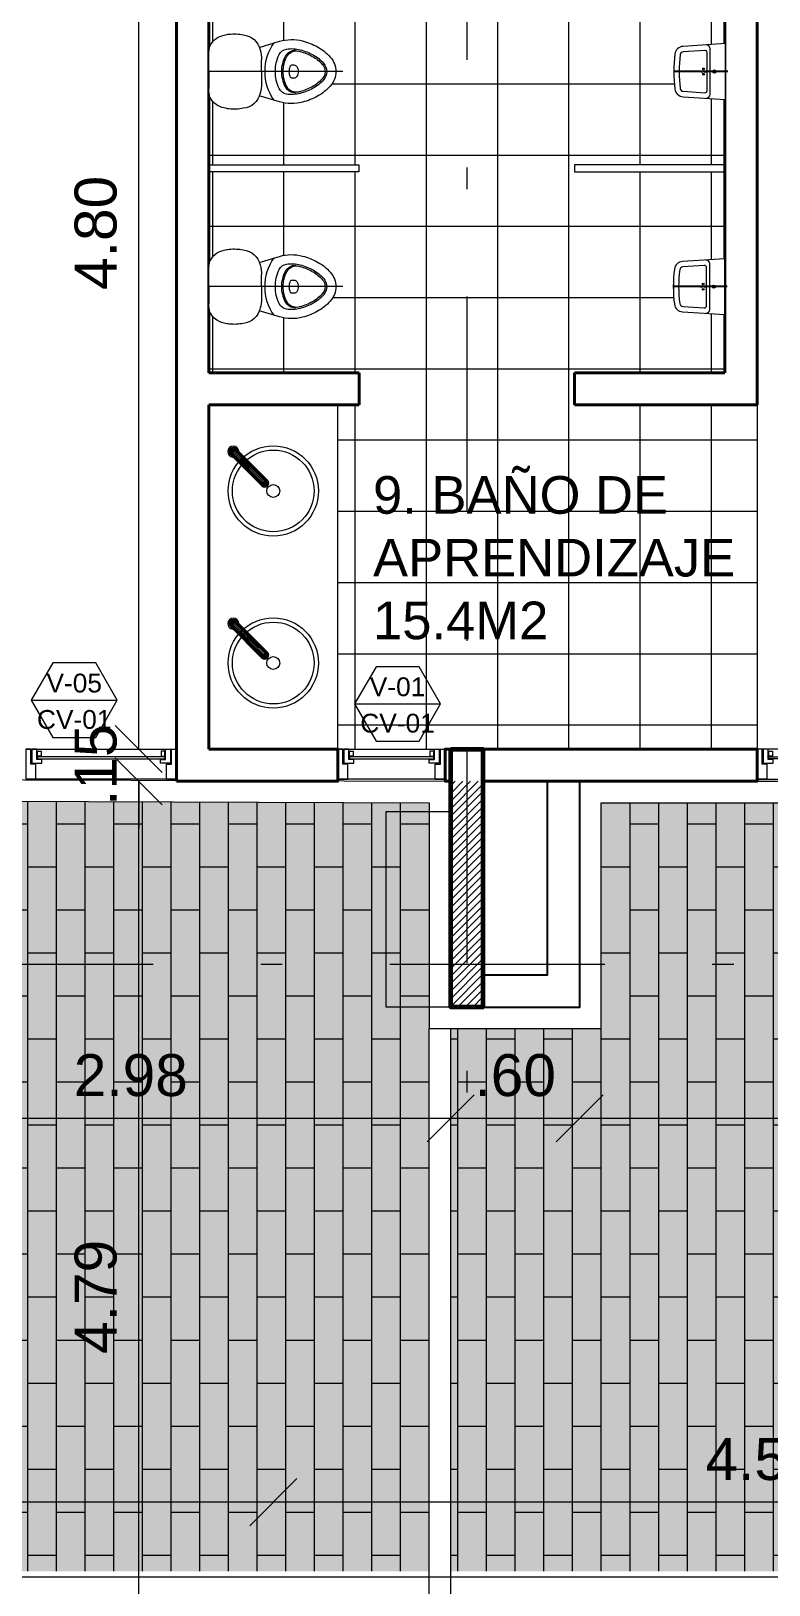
# Model space of a CAD drawing. Header units: inches. Extents: x 99003 to 99155, y 101852 to 101926.
# Drawn here: x 99029.59 to 99033.02, y 101896.06 to 101903.29 of the extents above; entities that cross this region are included whole.
import ezdxf
from ezdxf.enums import TextEntityAlignment as Align

# ---------------------------------------------------------------- set-up
doc = ezdxf.new("R2010")
doc.units = ezdxf.units.IN
doc.header["$MEASUREMENT"] = 0
doc.set_wipeout_variables(frame=1)
doc.linetypes.add('CENTRO', pattern=[2, 1.25, -0.25, 0.25, -0.25])
doc.linetypes.add('DASHDOTX2', pattern=[2, 1, -0.5, 0, -0.5])
for name, color, linetype, lineweight in [('A_CARP-MAD', 46, 'Continuous', 18), ('A_CARP-MET', 126, 'Continuous', 18), ('A_COLS', 1, 'Continuous', 60), ('A_EJES', 75, 'DASHDOTX2', 5), ('A_MUEB-ACHU', 8, 'Continuous', 9), ('A_MUEB-FIJO', 3, 'Continuous', 15), ('A_MUEB-SILL', 54, 'Continuous', 15), ('A_MURO', 7, 'Continuous', 40), ('A_PISO-ACHU', 251, 'Continuous', 0), ('A_PISO-GRAN', 250, 'Continuous', 0), ('A_TEXT', 154, 'Continuous', 0), ('A_TEXT-DIM', 54, 'Continuous', 13), ('A_TEXT-IDEN', 5, 'Continuous', 18), ('A_TEXT-NOTA', 53, 'Continuous', 20), ('A_VENT', 124, 'Continuous', 18), ('Arq_Muebles_Fijos', 252, 'Continuous', 15)]:
    doc.layers.add(name, color=color, linetype=linetype, lineweight=lineweight)
doc.layers.add('MANCESA_EJES_AXIS', color=252, linetype='CENTRO')
doc.styles.add('ARIAL', font='arial.ttf')
doc.styles.add('DIM', font='arial.ttf')
doc.dimstyles.new('BAN_REP_1-125', dxfattribs={"dimtxt": 0.195, "dimasz": 0.2188, "dimexe": 0.15, "dimexo": 0.03, "dimgap": 0.1, "dimtad": 1, "dimzin": 4, "dimdsep": 46, "dimtxsty": 'ARIAL', "dimblk": 'OBLIQUE', "dimcen": 0.1, "dimse1": 1, "dimse2": 1, "dimclrd": 256, "dimclre": 256, "dimclrt": 256, "dimadec": 0, "dimazin": 0, "dimtfac": 1, "dimtix": 1, "dimtofl": 0, "dimtmove": 1, "dimatfit": 3, "dimldrblk": 'OPEN90', "dimfxl": 1, "dimtolj": 1, "dimtzin": 0, "dimlwd": -1, "dimlwe": -1, "dimarcsym": 0})

# ---------------------------------------------------------------- blocks, each defined once
blk = doc.blocks.new('*U108')
at = {"layer": 'A_CARP-MAD'}
blk.add_lwpolyline([(0.1397, -0.0466), (0.0701, -0.0466), (0.0701, -0.0232), (0, -0.0232), (0, 0), (0.1397, 0)], dxfattribs=at)
for points in [[(0, -0.0279), (0.0652, -0.0279), (0.0652, -0.0744), (0.0479, -0.0744), (0.0479, -0.0511), (0, -0.0511)], [(0, -0.0279), (0.0652, -0.0279), (0.0652, -0.0744), (0.0479, -0.0744), (0.0479, -0.0511), (0, -0.0511)], [(0.0333, -0.0713), (0.0333, -0.0538), (0.0104, -0.0538), (0.0104, -0.0713)], [(0, -0.6721), (0.0652, -0.6721), (0.0652, -0.6256), (0.0479, -0.6256), (0.0479, -0.6489), (0, -0.6489)], [(0.0333, -0.6287), (0.0333, -0.6462), (0.0104, -0.6462), (0.0104, -0.6287)], [(0, -0.6768), (0, -0.7), (0.1397, -0.7), (0.1397, -0.6534), (0.0701, -0.6534), (0.0701, -0.6768)]]:
    blk.add_lwpolyline(points, close=True, dxfattribs=at)
at = {"layer": 'A_CARP-MET'}
blk.add_line((0.1397, -0.0466), (0.1397, 0), dxfattribs=at)
blk.add_lwpolyline([(0.0333, -0.0713), (0.0333, -0.0538), (0.0104, -0.0538), (0.0104, -0.0713)], close=True, dxfattribs=at)
at = {"layer": 'A_VENT'}
for p, q in [((0, -0.7), (0, 0)), ((0.1397, 0), (0.1397, -0.7))]:
    blk.add_line(p, q, dxfattribs=at)
blk.add_lwpolyline([(0.0361, -0.0538), (0.0361, -0.6462), (0.0454, -0.6462), (0.0454, -0.0538)], close=True, dxfattribs=at)
blk = doc.blocks.new('P-BAJA_APARTADO-v4$0$LAVAMANOS_NAL 2')
for radius in [0.21, 0.19, 0.03]:
    blk.add_circle((0, 0), radius)
blk = doc.blocks.new('orinal planta niños 25 JUNIO')
at = {"layer": 'A_MUEB-ACHU'}
for centre in [(-0.0125, -0.1011), (0, -0.0936), (0, -0.1086), (0.0125, -0.1011)]:
    blk.add_circle(centre, 0.004, dxfattribs=at)
at = {"layer": 'A_MUEB-FIJO'}
for p, q in [((0.13, 0), (-0.13, 0)), ((0.1062, -0.07), (-0.1062, -0.07)), ((-0.0985, -0.0957), (-0.0918, -0.1955)), ((0.0885, -0.085), (-0.0885, -0.085)), ((0.0918, -0.1955), (0.0985, -0.0957))]:
    blk.add_line(p, q, dxfattribs=at)
blk.add_lwpolyline([(-0.13, 0), (-0.1168, -0.1968, 0.367694), (-0.0816, -0.2348, 0.063622), (0.0816, -0.2348, 0.367694), (0.1168, -0.1968), (0.13, 0)], format="xyb", dxfattribs=at)
blk.add_circle((0, -0.051), 0.0075, dxfattribs=at)
for centre, radius, start, end in [((-0.1046, -0.0893), 0.0193, 94.70755, 184.37723), ((0.1046, -0.0893), 0.0193, 355.62277, 85.29245), ((-0.0885, -0.095), 0.01, 90, 183.83756), ((0.0885, -0.095), 0.01, 356.16244, 90), ((-0.0768, -0.1951), 0.015, 181.46697, 261.97583), ((0, 0.404), 0.619, 262.67417, 277.32583), ((0.0768, -0.1951), 0.015, 278.02417, 358.53303)]:
    blk.add_arc(centre, radius, start, end, dxfattribs=at)
at = {"layer": 'MANCESA_EJES_AXIS'}
blk.add_line((0, 0.0109), (0, -0.24), dxfattribs=at)
blk = doc.blocks.new('*U111')
blk.add_wipeout([(-0.1656, 0.24), (0.0944, 0.24), (0.0812, 0.0432), (0.0727, 0.0202), (0.0642, 0.0122), (0.0499, 0.0058), (0.0265, 0.003), (-0.0548, 0.0003), (-0.107, 0.004), (-0.1238, 0.0066), (-0.1475, 0.0256), (-0.1521, 0.0394), (-0.1556, 0.0905)]).dxf.layer = 'A_MUEB-FIJO'
blk.add_blockref('orinal planta niños 25 JUNIO', (-0.0356, 0.24))
blk = doc.blocks.new('sanit planta niños 25 JUNIO')
at = {"layer": 'A_EJES'}
blk.add_line((0, -0.6231), (0, 0), dxfattribs=at)
at = {"layer": 'A_MUEB-FIJO'}
for p, q in [((0, 0), (-0.0794, 0)), ((0, 0), (0.0794, 0)), ((-0.1121, -0.2346), (-0.1406, -0.3294)), ((0, -0.2452), (-0.0547, -0.2452)), ((0, -0.2452), (0.0547, -0.2452)), ((0.1407, -0.3293), (0.1122, -0.2346)), ((-0.0308, -0.3869), (-0.0308, -0.3962)), ((0.0309, -0.3962), (0.0309, -0.3869))]:
    blk.add_line(p, q, dxfattribs=at)
for centre, radius, start, end in [((-0.0794, -0.1422), 0.1422, 90.00182, 106.10126), ((0.0794, -0.1422), 0.1422, 73.89874, 89.99818), ((-0.0605, -0.1048), 0.1137, 163.12305, 175.19805), ((-0.0807, -0.0871), 0.09, 115.06996, 170.1707), ((0.0807, -0.0871), 0.09, 9.8293, 64.93004), ((0.0605, -0.1048), 0.1137, 4.80195, 16.87695), ((0.0251, -0.1189), 0.2003, 173.22012, 192.00698), ((-0.025, -0.1189), 0.2003, 347.99302, 6.77988), ((-0.0823, -0.1515), 0.0891, 185.84827, 257.92215), ((0.0823, -0.1515), 0.0891, 282.07785, 354.15173), ((0, -0.4948), 0.2331, 90.00415, 124.90857), ((-0.0547, -0.0803), 0.1649, 253.7382, 269.99817), ((0, -0.4948), 0.2331, 55.09962, 90.00404), ((0.0547, -0.0803), 0.1649, 270.00183, 286.2618), ((0.0495, -0.3858), 0.1983, 163.47367, 194.86383), ((-0.0595, -0.369), 0.0458, 115.31072, 171.24284), ((-0.0474, -0.403), 0.052, 117.32786, 181.00091), ((0, -0.4948), 0.185, 90.00392, 115.31106), ((0, -0.4948), 0.1553, 90.00409, 117.32783), ((0, -0.4948), 0.149, 90.00415, 117.83792), ((0, -0.4948), 0.185, 64.69713, 90.00427), ((0, -0.4948), 0.1553, 62.68036, 90.00409), ((0, -0.4948), 0.149, 62.17027, 90.00404), ((0.0475, -0.403), 0.052, 359.00728, 62.68032), ((0.0595, -0.369), 0.0458, 8.76535, 64.69747), ((-0.0494, -0.3858), 0.1983, 345.14436, 16.53451), ((0.0495, -0.3858), 0.1561, 171.24415, 194.86369), ((0.1531, -0.3583), 0.2632, 194.86295, 208.84824), ((-0.0461, -0.4074), 0.0502, 117.83819, 192.7538), ((0.0491, -0.3857), 0.1479, 192.81784, 194.9232), ((0.1531, -0.3583), 0.2554, 194.86588, 208.85022), ((-0.024, -0.3869), 0.00676, 116.97441, 180.00409), ((-0.0154, -0.3962), 0.0154, 180.18807, 237.92092), ((0, -0.4342), 0.0598, 90.00379, 116.97254), ((0, -0.3716), 0.0444, 237.92051, 270.00407), ((0, -0.4342), 0.0598, 63.03565, 90.0044), ((0, -0.3716), 0.0444, 270.00411, 302.08767), ((0.0154, -0.3962), 0.0154, 302.08727, 359.82011), ((0.0241, -0.3869), 0.00676, 0.00409, 63.03378), ((0.0462, -0.4074), 0.0502, 347.25439, 62.17), ((-0.153, -0.3583), 0.2554, 331.15796, 345.14231), ((-0.153, -0.3583), 0.2632, 331.15995, 345.14524), ((-0.0491, -0.3857), 0.1479, 345.08499, 347.19035), ((-0.0494, -0.3858), 0.1561, 345.14449, 8.76404), ((0.1531, -0.3583), 0.3055, 194.8653, 208.84963), ((0.0861, -0.3952), 0.229, 208.84819, 227.99853), ((0.0861, -0.3952), 0.1867, 208.84875, 227.99866), ((0.0861, -0.3952), 0.1789, 208.84941, 227.99922), ((-0.086, -0.3952), 0.1789, 312.00897, 331.15878), ((-0.086, -0.3952), 0.1867, 312.00953, 331.15944), ((-0.086, -0.3952), 0.229, 312.00966, 331.16), ((-0.153, -0.3583), 0.3055, 331.15856, 345.14289), ((0, -0.4908), 0.1004, 227.99889, 270.0041), ((0, -0.4908), 0.0581, 227.99884, 270.00408), ((0, -0.4908), 0.0503, 227.99883, 270.00407), ((0, -0.4908), 0.0503, 270.00412, 312.00936), ((0, -0.4908), 0.0581, 270.00411, 312.00935), ((0, -0.4908), 0.1004, 270.00409, 312.0093)]:
    blk.add_arc(centre, radius, start, end, dxfattribs=at)
blk = doc.blocks.new('*U60')
blk.add_wipeout([(-0.3621, 0.6142), (-0.2628, 0.6128), (-0.234, 0.6035), (-0.2058, 0.5758), (-0.1928, 0.5424), (-0.1869, 0.4953), (-0.1945, 0.4374), (-0.2055, 0.4136), (-0.2288, 0.3897), (-0.2498, 0.3788), (-0.2172, 0.2679), (-0.2133, 0.2313), (-0.2152, 0.2006), (-0.2199, 0.1775), (-0.2275, 0.1531), (-0.2585, 0.0906), (-0.2729, 0.0716), (-0.2843, 0.059), (-0.2949, 0.0488), (-0.3032, 0.0421), (-0.315, 0.0347), (-0.3261, 0.0297), (-0.3621, 0.023), (-0.4049, 0.0326), (-0.4348, 0.0539), (-0.4525, 0.0729), (-0.4734, 0.1027), (-0.5016, 0.1679), (-0.5082, 0.1952), (-0.5094, 0.2531), (-0.5034, 0.2829), (-0.4908, 0.3248), (-0.4745, 0.3788), (-0.4962, 0.3902), (-0.5107, 0.4032), (-0.5285, 0.4332), (-0.5344, 0.4605), (-0.5374, 0.4935), (-0.5346, 0.5294), (-0.524, 0.5722), (-0.5171, 0.578), (-0.5035, 0.5935), (-0.4882, 0.6048), (-0.4688, 0.6115), (-0.4564, 0.6134), (-0.4441, 0.6139)]).dxf.layer = 'A_MUEB-FIJO'
blk.add_blockref('sanit planta niños 25 JUNIO', (-0.3621, 0.6142))
blk = doc.blocks.new('_Oblique')
at = {"color": 0, "linetype": 'ByBlock', "lineweight": -2}
blk.add_line((-0.5, -0.5), (0.5, 0.5), dxfattribs=at)
blk = doc.blocks.new('*D218')
at = {"layer": 'A_TEXT-DIM', "transparency": 16777216}
blk.add_line((99014.4658, 101898.2324), (99034.9657, 101898.2324), dxfattribs=at)
at = {"layer": 'DEFPOINTS', "color": 0, "transparency": 16777216}
for p in [(99014.4658, 101899.5398), (99034.9657, 101898.2324), (99034.9657, 101894.1835)]:
    blk.add_point(p, dxfattribs=at)
at = {"layer": 'A_TEXT-DIM', "transparency": 16777216, "xscale": 0.2188, "yscale": 0.2188, "zscale": 0.2188, "rotation": 180}
blk.add_blockref('_Oblique', (99014.4658, 101898.2324), dxfattribs=at)
at = {"layer": 'A_TEXT-DIM', "transparency": 16777216, "xscale": 0.2188, "yscale": 0.2188, "zscale": 0.2188}
blk.add_blockref('_Oblique', (99034.9657, 101898.2324), dxfattribs=at)
at = {"layer": 'A_TEXT-DIM', "transparency": 16777216, "insert": (99024.7157, 101898.432), "char_height": 0.195, "attachment_point": 5, "style": 'ARIAL'}
blk.add_mtext('\\A1;20.50', dxfattribs=at)
blk = doc.blocks.new('_Open90')
at = {"color": 0, "linetype": 'ByBlock', "lineweight": -2}
for p, q in [((-0.5, 0.5), (0, 0)), ((0, 0), (-1, 0)), ((0, 0), (-0.5, -0.5))]:
    blk.add_line(p, q, dxfattribs=at)
blk = doc.blocks.new('*D223')
at = {"layer": 'A_TEXT-DIM', "transparency": 16777216}
blk.add_line((99028.5658, 101898.2324), (99031.5408, 101898.2324), dxfattribs=at)
at = {"layer": 'DEFPOINTS', "color": 0, "transparency": 16777216}
for p in [(99028.5658, 101898.7698), (99031.5408, 101898.7698), (99031.5408, 101898.2324)]:
    blk.add_point(p, dxfattribs=at)
at = {"layer": 'A_TEXT-DIM', "transparency": 16777216, "xscale": 0.2188, "yscale": 0.2188, "zscale": 0.2188, "rotation": 180}
blk.add_blockref('_Oblique', (99028.5658, 101898.2324), dxfattribs=at)
at = {"layer": 'A_TEXT-DIM', "transparency": 16777216, "xscale": 0.2188, "yscale": 0.2188, "zscale": 0.2188}
blk.add_blockref('_Oblique', (99031.5408, 101898.2324), dxfattribs=at)
at = {"layer": 'A_TEXT-DIM', "transparency": 16777216, "insert": (99030.0533, 101898.432), "char_height": 0.195, "attachment_point": 5, "style": 'ARIAL'}
blk.add_mtext('\\A1;2.98', dxfattribs=at)
blk = doc.blocks.new('*D224')
at = {"layer": 'A_TEXT-DIM', "transparency": 16777216}
blk.add_line((99031.5408, 101898.2324), (99032.1408, 101898.2324), dxfattribs=at)
at = {"layer": 'DEFPOINTS', "color": 0, "transparency": 16777216}
for p in [(99032.1408, 101898.8994), (99031.5408, 101898.7698), (99032.1408, 101898.2324)]:
    blk.add_point(p, dxfattribs=at)
at = {"layer": 'A_TEXT-DIM', "transparency": 16777216, "xscale": 0.2188, "yscale": 0.2188, "zscale": 0.2188, "rotation": 180}
blk.add_blockref('_Oblique', (99031.5408, 101898.2324), dxfattribs=at)
at = {"layer": 'A_TEXT-DIM', "transparency": 16777216, "xscale": 0.2188, "yscale": 0.2188, "zscale": 0.2188}
blk.add_blockref('_Oblique', (99032.1408, 101898.2324), dxfattribs=at)
at = {"layer": 'A_TEXT-DIM', "transparency": 16777216, "insert": (99031.8408, 101898.432), "char_height": 0.195, "attachment_point": 5, "style": 'ARIAL'}
blk.add_mtext('\\A1;.60', dxfattribs=at)
blk = doc.blocks.new('*D225')
at = {"layer": 'A_TEXT-DIM', "transparency": 16777216}
blk.add_line((99032.1408, 101898.2324), (99034.6658, 101898.2324), dxfattribs=at)
at = {"layer": 'DEFPOINTS', "color": 0, "transparency": 16777216}
for p in [(99032.1408, 101898.8994), (99034.6658, 101898.7494), (99034.6658, 101898.2324)]:
    blk.add_point(p, dxfattribs=at)
at = {"layer": 'A_TEXT-DIM', "transparency": 16777216, "xscale": 0.2188, "yscale": 0.2188, "zscale": 0.2188, "rotation": 180}
blk.add_blockref('_Oblique', (99032.1408, 101898.2324), dxfattribs=at)
at = {"layer": 'A_TEXT-DIM', "transparency": 16777216, "xscale": 0.2188, "yscale": 0.2188, "zscale": 0.2188}
blk.add_blockref('_Oblique', (99034.6658, 101898.2324), dxfattribs=at)
at = {"layer": 'A_TEXT-DIM', "transparency": 16777216, "insert": (99033.4033, 101898.432), "char_height": 0.195, "attachment_point": 5, "style": 'ARIAL'}
blk.add_mtext('\\A1;2.52', dxfattribs=at)
blk = doc.blocks.new('*D296')
at = {"layer": 'A_TEXT-DIM', "transparency": 16777216}
blk.add_line((99030.0904, 101895.0054), (99030.0904, 101899.7994), dxfattribs=at)
at = {"layer": 'DEFPOINTS', "color": 0, "transparency": 16777216}
for p in [(99030.0904, 101899.7994), (99030.6007, 101899.7994), (99030.291, 101895.0054)]:
    blk.add_point(p, dxfattribs=at)
at = {"layer": 'A_TEXT-DIM', "transparency": 16777216, "xscale": 0.2188, "yscale": 0.2188, "zscale": 0.2188}
for p, rotation in [((99030.0904, 101899.7994), 90), ((99030.0904, 101895.0054), 270)]:
    blk.add_blockref('_Oblique', p, dxfattribs=dict(at, rotation=rotation))
at = {"layer": 'A_TEXT-DIM', "transparency": 16777216, "insert": (99029.8908, 101897.4024), "char_height": 0.195, "attachment_point": 5, "rotation": 90, "style": 'ARIAL'}
blk.add_mtext('\\A1;4.79', dxfattribs=at)
blk = doc.blocks.new('*D297')
at = {"layer": 'A_TEXT-DIM', "transparency": 16777216}
for p, q in [((99030.0904, 101899.9494), (99030.0904, 101900.1682)), ((99030.0904, 101899.7994), (99030.0904, 101899.5806))]:
    blk.add_line(p, q, dxfattribs=at)
at = {"layer": 'DEFPOINTS', "color": 0, "transparency": 16777216}
for p in [(99030.0904, 101899.9494), (99030.3273, 101899.9494), (99030.6007, 101899.7994)]:
    blk.add_point(p, dxfattribs=at)
at = {"layer": 'A_TEXT-DIM', "transparency": 16777216, "xscale": 0.2188, "yscale": 0.2188, "zscale": 0.2188}
for p, rotation in [((99030.0904, 101899.9494), 270), ((99030.0904, 101899.7994), 90)]:
    blk.add_blockref('_Oblique', p, dxfattribs=dict(at, rotation=rotation))
at = {"layer": 'A_TEXT-DIM', "transparency": 16777216, "insert": (99029.8908, 101899.8744), "char_height": 0.195, "attachment_point": 5, "rotation": 90, "style": 'ARIAL'}
blk.add_mtext('\\A1;.15', dxfattribs=at)
blk = doc.blocks.new('*D298')
at = {"layer": 'A_TEXT-DIM', "transparency": 16777216}
blk.add_line((99030.0904, 101899.9494), (99030.0904, 101904.7494), dxfattribs=at)
at = {"layer": 'DEFPOINTS', "color": 0, "transparency": 16777216}
for p in [(99030.0904, 101904.7494), (99030.5546, 101904.7494), (99030.3273, 101899.9494)]:
    blk.add_point(p, dxfattribs=at)
at = {"layer": 'A_TEXT-DIM', "transparency": 16777216, "xscale": 0.2188, "yscale": 0.2188, "zscale": 0.2188}
for p, rotation in [((99030.0904, 101904.7494), 90), ((99030.0904, 101899.9494), 270)]:
    blk.add_blockref('_Oblique', p, dxfattribs=dict(at, rotation=rotation))
at = {"layer": 'A_TEXT-DIM', "transparency": 16777216, "insert": (99029.8908, 101902.3494), "char_height": 0.195, "attachment_point": 5, "rotation": 90, "style": 'ARIAL'}
blk.add_mtext('\\A1;4.80', dxfattribs=at)
blk = doc.blocks.new('*D354')
at = {"layer": 'A_TEXT-DIM', "transparency": 16777216}
blk.add_line((99035.2657, 101896.4476), (99030.7155, 101896.4476), dxfattribs=at)
at = {"layer": 'DEFPOINTS', "color": 0, "transparency": 16777216}
for p in [(99030.7155, 101896.4476), (99035.2657, 101896.4476), (99030.7155, 101892.8723)]:
    blk.add_point(p, dxfattribs=at)
at = {"layer": 'A_TEXT-DIM', "transparency": 16777216, "xscale": 0.2188, "yscale": 0.2188, "zscale": 0.2188, "rotation": 180}
blk.add_blockref('_Oblique', (99030.7155, 101896.4476), dxfattribs=at)
at = {"layer": 'A_TEXT-DIM', "transparency": 16777216, "xscale": 0.2188, "yscale": 0.2188, "zscale": 0.2188}
blk.add_blockref('_Oblique', (99035.2657, 101896.4476), dxfattribs=at)
at = {"layer": 'A_TEXT-DIM', "transparency": 16777216, "insert": (99032.9906, 101896.6468), "char_height": 0.195, "attachment_point": 5, "style": 'ARIAL'}
blk.add_mtext('\\A1;4.55', dxfattribs=at)
blk = doc.blocks.new('*D355')
at = {"layer": 'A_TEXT-DIM', "transparency": 16777216}
blk.add_line((99030.7155, 101896.4476), (99023.4655, 101896.4476), dxfattribs=at)
at = {"layer": 'DEFPOINTS', "color": 0, "transparency": 16777216}
for p in [(99023.4655, 101896.4476), (99023.4655, 101892.9035), (99030.7155, 101892.8723)]:
    blk.add_point(p, dxfattribs=at)
at = {"layer": 'A_TEXT-DIM', "transparency": 16777216, "xscale": 0.2188, "yscale": 0.2188, "zscale": 0.2188, "rotation": 180}
blk.add_blockref('_Oblique', (99023.4655, 101896.4476), dxfattribs=at)
at = {"layer": 'A_TEXT-DIM', "transparency": 16777216, "xscale": 0.2188, "yscale": 0.2188, "zscale": 0.2188}
blk.add_blockref('_Oblique', (99030.7155, 101896.4476), dxfattribs=at)
at = {"layer": 'A_TEXT-DIM', "transparency": 16777216, "insert": (99027.0905, 101896.6472), "char_height": 0.195, "attachment_point": 5, "style": 'ARIAL'}
blk.add_mtext('\\A1;7.25', dxfattribs=at)
blk = doc.blocks.new('griferia')
at = {"layer": 'Arq_Muebles_Fijos', "linetype": 'Continuous'}
for points in [[(-0.2262, 0), (-0.1055, 0)], [(-0.2251, 0.0064), (-0.1058, 0.0064)], [(-0.2225, 0.0113), (-0.1065, 0.0113)], [(-0.2195, 0.0144), (-0.1071, 0.0144)], [(-0.2158, 0.0168), (-0.1077, 0.0168)], [(0, 0.0188), (-0.2074, 0.0188)], [(-0.2074, -0.0188), (0, -0.0188), (0, 0.0188)], [(-0.0947, 0.0168), (0, 0.0168)], [(-0.0941, 0.0144), (0, 0.0144)], [(-0.0934, 0.0113), (0, 0.0113)], [(-0.0928, 0.0064), (0, 0.0064)], [(-0.0925, 0), (0, 0)], [(0.0144, -0.012), (0.0144, 0.012)], [(0.0158, -0.0102), (0.0158, 0.0102)], [(0.0172, -0.0077), (0.0172, 0.0077)], [(0.0184, -0.0036), (0.0184, 0.0036)], [(-0.2251, -0.0064), (-0.1058, -0.0064)], [(-0.2225, -0.0113), (-0.1065, -0.0113)], [(-0.2195, -0.0144), (-0.1071, -0.0144)], [(-0.2158, -0.0168), (-0.1077, -0.0168)], [(-0.0947, -0.0168), (0, -0.0168)], [(-0.0941, -0.0144), (0, -0.0144)], [(-0.0934, -0.0113), (0, -0.0113)], [(-0.0928, -0.0064), (0, -0.0064)]]:
    blk.add_lwpolyline(points, dxfattribs=at)
for centre, radius, start, end in [((-0.2074, 0), 0.0188, 90, 270), ((-0.2041, 0), 0.0191, 100.05302, 259.94698), ((-0.1992, 0), 0.0197, 107.56265, 252.43735), ((-0.1939, 0), 0.0206, 114.27809, 245.72191), ((-0.1891, 0), 0.0217, 119.98244, 240.01756), ((-0.1838, 0), 0.0231, 125.48648, 234.51352), ((-0.1763, 0), 0.0261, 134.01235, 225.98765), ((-0.1704, 0), 0.0649, 343.1568, 16.8432), ((-0.1676, 0), 0.0649, 343.1568, 16.8432), ((-0.1648, 0), 0.0649, 343.1568, 16.8432), ((-0.1624, 0), 0.0649, 343.1568, 16.8432), ((-0.1596, 0), 0.0649, 343.1568, 16.8432), ((-0.1573, 0), 0.0649, 343.1568, 16.8432), ((0, 0), 0.0255, 227.45266, 132.54734), ((0, 0), 0.0188, 270, 90), ((-0.0657, 0), 0.0684, 344.04274, 15.95726), ((-0.0581, 0), 0.0635, 342.97607, 17.02393), ((-0.0615, 0), 0.0693, 344.94198, 15.05802), ((-0.0431, 0), 0.0537, 341.42476, 18.57524), ((-0.0414, 0), 0.0543, 343.37048, 16.62952), ((-0.0458, 0), 0.0603, 346.8545, 13.1455)]:
    blk.add_arc(centre, radius, start, end, dxfattribs=at)
blk = doc.blocks.new('A$C578C46C9')
at = {"layer": 'Arq_Muebles_Fijos'}
blk.add_blockref('griferia', (-0.0255, 0), dxfattribs=at)
blk = doc.blocks.new('*U766')
at = {"layer": 'A_CARP-MAD'}
blk.add_lwpolyline([(0.1397, -0.0466), (0.0701, -0.0466), (0.0701, -0.0232), (0, -0.0232), (0, 0), (0.1397, 0)], dxfattribs=at)
for points in [[(0, -0.0279), (0.0652, -0.0279), (0.0652, -0.0744), (0.0479, -0.0744), (0.0479, -0.0511), (0, -0.0511)], [(0, -0.0279), (0.0652, -0.0279), (0.0652, -0.0744), (0.0479, -0.0744), (0.0479, -0.0511), (0, -0.0511)], [(0.0333, -0.0713), (0.0333, -0.0538), (0.0104, -0.0538), (0.0104, -0.0713)], [(0, -0.4721), (0.0652, -0.4721), (0.0652, -0.4256), (0.0479, -0.4256), (0.0479, -0.4489), (0, -0.4489)], [(0.0333, -0.4287), (0.0333, -0.4462), (0.0104, -0.4462), (0.0104, -0.4287)], [(0, -0.4768), (0, -0.5), (0.1397, -0.5), (0.1397, -0.4534), (0.0701, -0.4534), (0.0701, -0.4768)]]:
    blk.add_lwpolyline(points, close=True, dxfattribs=at)
at = {"layer": 'A_CARP-MET'}
blk.add_line((0.1397, -0.0466), (0.1397, 0), dxfattribs=at)
blk.add_lwpolyline([(0.0333, -0.0713), (0.0333, -0.0538), (0.0104, -0.0538), (0.0104, -0.0713)], close=True, dxfattribs=at)
at = {"layer": 'A_VENT'}
for p, q in [((0, -0.5), (0, 0)), ((0.1397, 0), (0.1397, -0.5))]:
    blk.add_line(p, q, dxfattribs=at)
blk.add_lwpolyline([(0.0361, -0.0538), (0.0361, -0.4462), (0.0454, -0.4462), (0.0454, -0.0538)], close=True, dxfattribs=at)
blk = doc.blocks.new('A$C3FA72514')
at = {"layer": 'A_MURO'}
for points in [[(-1.4, -6.15), (-0.8, -6.1501), (-0.8, -6.3), (-1.55, -6.3)], [(-0.275, -6.15), (-0.3, -6.15), (-0.3, -6.3), (-0.275, -6.3)]]:
    blk.add_lwpolyline(points, dxfattribs=at)
at = {"layer": 'A_VENT', "rotation": 270.0000091476923}
blk.add_blockref('*U766', (-0.3, -6.15, 0), dxfattribs=at)
blk = doc.blocks.new('DETALLE DE VENTANA')
at = {"layer": 'A_TEXT-IDEN'}
blk.add_line((-0.2, 0), (0.2, 0), dxfattribs=at)
blk.add_line((-0.2, 0), (0.2, 0), dxfattribs=at)
blk.add_lwpolyline([(-0.1, 0.1732), (-0.2, 0), (-0.1, -0.1732), (0.1, -0.1732), (0.2, 0), (0.1, 0.1732)], close=True, dxfattribs=at)
at = {"layer": 'A_TEXT-NOTA', "linetype": 'Continuous', "style": 'ARIAL'}
for tag, p in [('#_VENTANA', (0, 0.0361)), ('DETALLE#', (0, -0.1331))]:
    blk.add_attdef(tag, text='', height=0.0875, dxfattribs=at).set_placement(p, align=Align.CENTER)

msp = doc.modelspace()

# ---------------------------------------------------------------- hatches: boundary and pattern name
at = {"layer": 'A_PISO-ACHU'}
h = msp.add_hatch(dxfattribs=at)
h.set_pattern_fill('NET', color=256, scale=2.65)
h.set_pattern_definition([(0, (0.59647, -22.5826), (0, 0.33125), []), (90, (0.59647, -22.5826), (-0.33125, 2e-17), [])])
h.paths.add_polyline_path([(99031.8158, 101906.3494), (99031.8158, 101906.0994), (99031.4158, 101906.0994), (99031.4158, 101906.3494), (99030.2658, 101906.3494), (99030.2658, 101904.7494), (99031.1158, 101904.7494), (99031.1158, 101904.5994), (99030.4158, 101904.5994), (99030.4158, 101903.6654), (99031.1158, 101903.6654), (99031.1158, 101903.6334), (99030.4158, 101903.6334), (99030.4158, 101902.6654), (99031.1144, 101902.6654), (99031.1144, 101902.6334), (99030.4158, 101902.6334), (99030.4158, 101901.6994), (99031.1158, 101901.6994), (99031.1158, 101901.5494), (99031.0158, 101901.5494), (99031.0158, 101899.9494), (99032.9658, 101899.9494), (99032.9658, 101901.5494), (99032.1158, 101901.5494), (99032.1158, 101901.6994), (99032.8158, 101901.6994), (99032.8158, 101902.6334), (99032.1171, 101902.6334), (99032.1171, 101902.6654), (99032.8158, 101902.6654), (99032.8158, 101903.5494), (99032.1158, 101903.5494), (99032.1158, 101903.6994), (99032.1158, 101904.5994), (99032.1158, 101904.7494), (99032.2158, 101904.7494), (99032.2158, 101906.3494)])
h = msp.add_hatch(dxfattribs=at)
h.set_pattern_fill('ANSI31', color=256, scale=0.2)
h.set_pattern_definition([(45, (0, -2e-07), (-0.0176776695297, 0.0176776695297), [])])
h.paths.add_polyline_path([(99031.5408, 101899.7994), (99031.5408, 101898.7494), (99031.6908, 101898.7494), (99031.6908, 101899.7994)])
at = {"layer": 'A_PISO-GRAN'}
h = msp.add_hatch(dxfattribs=at)
h.set_pattern_fill('AR-BRSTD', color=256, scale=0.05, angle=90)
h.set_pattern_definition([(90, (-108.14993, -2e-07), (-0.13335, 8e-18), []), (180, (-108.14993, -2e-07), (-0.13335, -0.2), [0.13335, -0.13335])])
h.paths.add_polyline_path([(99031.4408, 101898.6494), (99031.4408, 101899.6998), (99028.6658, 101899.7094), (99028.6658, 101898.6494), (99023.6158, 101898.6494), (99023.6158, 101896.1266), (99031.4408, 101896.1266)])
h = msp.add_hatch(dxfattribs=at)
h.set_pattern_fill('DOTS', color=33, scale=0.5, angle=90)
h.set_pattern_definition([(90, (-108.149932, -2e-07), (-0.03125, 0.015625), [0, -0.03125])])
h.paths.add_polyline_path([(99031.4408, 101898.6494), (99031.4408, 101899.6998), (99028.6658, 101899.7094), (99028.6658, 101898.6494), (99023.6158, 101898.6494), (99023.6158, 101896.1266), (99031.4408, 101896.1266)])
h = msp.add_hatch(dxfattribs=at)
h.set_pattern_fill('AR-BRSTD', color=256, scale=0.05, angle=90)
h.set_pattern_definition([(90, (-108.14992, -2e-07), (-0.13335, 8e-18), []), (180, (-108.14992, -2e-07), (-0.13335, -0.2), [0.13335, -0.13335])])
h.paths.add_polyline_path([(99034.9657, 101898.6494), (99034.5658, 101898.6494), (99034.5658, 101899.6994), (99032.2407, 101899.6994), (99032.2407, 101898.6494), (99031.5408, 101898.6494), (99031.5408, 101896.1266), (99034.9657, 101896.1266), (99034.9657, 101896.1266)])
h = msp.add_hatch(dxfattribs=at)
h.set_pattern_fill('DOTS', color=33, scale=0.5, angle=90)
h.set_pattern_definition([(90, (-108.149922, -2e-07), (-0.03125, 0.015625), [0, -0.03125])])
h.paths.add_polyline_path([(99034.9657, 101898.6494), (99034.5658, 101898.6494), (99034.5658, 101899.6994), (99032.2407, 101899.6994), (99032.2407, 101898.6494), (99031.5408, 101898.6494), (99031.5408, 101896.1266), (99034.9657, 101896.1266), (99034.9657, 101896.1266)])

# ---------------------------------------------------------------- linework, layer by layer
for points in [[(99031.6907, 101898.8994), (99031.9908, 101898.8994), (99031.9908, 101899.7994)], [(99031.6907, 101898.7494), (99032.1408, 101898.7494), (99032.1408, 101898.7494), (99032.1408, 101899.7994)]]:
    msp.add_lwpolyline(points)
at = {"layer": 'A_CARP-MET'}
for points in [[(99031.1144, 101902.6334), (99030.4158, 101902.6334), (99030.4158, 101902.6654), (99031.1144, 101902.6654)], [(99032.1172, 101902.6334), (99032.8158, 101902.6334), (99032.8158, 101902.6654), (99032.1172, 101902.6654)]]:
    msp.add_lwpolyline(points, close=True, dxfattribs=at)
at = {"layer": 'A_COLS'}
msp.add_lwpolyline([(99031.5408, 101899.9494), (99031.6907, 101899.9494), (99031.6907, 101898.7494), (99031.5408, 101898.7494)], close=True, dxfattribs=at)
at = {"layer": 'A_EJES'}
for p, q in [((99031.6158, 101908.3532), (99031.6158, 101897.9883)), ((99006.0573, 101898.9494), (99039.0626, 101898.9494))]:
    msp.add_line(p, q, dxfattribs=at)
at = {"layer": 'A_MUEB-FIJO'}
msp.add_line((99031.0158, 101899.9494), (99031.0158, 101901.5494), dxfattribs=at)
at = {"layer": 'A_MUEB-SILL'}
for p, q in [((99031.2408, 101898.7494), (99031.2408, 101899.6597)), ((99031.2408, 101899.6597), (99031.5408, 101899.6597)), ((99031.9907, 101898.8994), (99031.9907, 101899.6597)), ((99031.5408, 101898.7494), (99031.2408, 101898.7494))]:
    msp.add_line(p, q, dxfattribs=at)
at = {"layer": 'A_MURO'}
for p, q in [((99032.9658, 101901.5494), (99032.9658, 101906.4994)), ((99030.2658, 101899.7994), (99030.2658, 101904.7494)), ((99030.4158, 101901.6994), (99030.4158, 101904.5994)), ((99032.8158, 101901.6994), (99032.8158, 101904.5994)), ((99031.1158, 101901.6994), (99030.4158, 101901.6994)), ((99031.1158, 101901.5494), (99031.1158, 101901.6994)), ((99032.8158, 101901.6994), (99032.1158, 101901.6994)), ((99032.1158, 101901.5494), (99032.1158, 101901.6994)), ((99031.1158, 101901.5494), (99030.4158, 101901.5494)), ((99030.4158, 101899.9494), (99030.4158, 101901.5494)), ((99032.9658, 101901.5494), (99032.1158, 101901.5494)), ((99032.9658, 101899.7994), (99032.9658, 101899.9494)), ((99032.9658, 101899.7994), (99032.1408, 101899.7994))]:
    msp.add_line(p, q, dxfattribs=at)
msp.add_lwpolyline([(99031.6907, 101899.9494), (99032.9658, 101899.9494), (99032.9658, 101899.7994), (99031.6907, 101899.7994)], close=True, dxfattribs=at)
at = {"layer": 'A_PISO-ACHU'}
msp.add_line((99032.9658, 101901.5494), (99032.9658, 101899.9494), dxfattribs=at)
at = {"layer": 'A_PISO-GRAN', "ltscale": 0.333}
for points in [[(99028.6658, 101899.7094), (99031.4408, 101899.6998), (99031.4408, 101898.6494), (99032.2407, 101898.6494), (99032.2407, 101899.6994), (99034.5658, 101899.6994), (99034.5658, 101898.6494), (99042.7923, 101898.6494), (99042.7923, 101907.2994), (99037.9158, 101907.2994), (99037.9158, 101908.0494), (99037.5407, 101908.0494), (99037.5407, 101906.5994), (99034.9158, 101906.5994), (99034.9158, 101906.8494), (99034.5658, 101906.8494), (99034.5658, 101906.5994), (99028.6658, 101906.5994)], [(99028.5658, 101899.8098), (99031.5408, 101899.7994), (99031.5408, 101898.7494), (99032.1407, 101898.7494), (99032.1407, 101899.7994), (99034.6658, 101899.7994), (99034.6658, 101898.7494), (99042.6923, 101898.7494), (99042.6923, 101907.1994), (99037.8158, 101907.1994), (99037.8158, 101907.9494), (99037.6658, 101907.9494), (99037.6658, 101906.4994), (99034.8158, 101906.4994), (99034.8158, 101906.7494), (99034.6658, 101906.7494), (99034.6658, 101906.4994), (99028.5658, 101906.4994)], [(99031.4408, 101893.0554), (99031.4408, 101898.6494)], [(99031.5408, 101893.0554), (99031.5408, 101898.6494)], [(99035.0164, 101896.0993), (99011.2158, 101896.0993)]]:
    msp.add_lwpolyline(points, dxfattribs=at)

# ---------------------------------------------------------------- block references
at = {"color": 1}
for p, values in [((99029.7902, 101900.1764), {'DETALLE#': 'CV-01', '#_VENTANA': 'V-05'}), ((99031.2937, 101900.1591), {'DETALLE#': 'CV-01', '#_VENTANA': 'V-01'})]:
    msp.add_blockref('DETALLE DE VENTANA', p, dxfattribs=at).add_auto_attribs(values)
at = {"layer": 'A_MUEB-FIJO', "extrusion": (0, 0, -1), "xscale": -1, "zscale": -1, "rotation": 122.5490464451026}
for p in [(-99030.7158, 101901.1494), (-99030.7158, 101900.3494)]:
    msp.add_blockref('P-BAJA_APARTADO-v4$0$LAVAMANOS_NAL 2', p, dxfattribs=at)
at = {"layer": 'A_VENT', "extrusion": (0, 0, -1), "xscale": -1, "zscale": -1, "rotation": 90}
msp.add_blockref('*U108', (-99030.2658, 101899.9494), dxfattribs=at)
at = {"layer": 'A_VENT', "xscale": -1, "rotation": 90}
msp.add_blockref('*U108', (99032.9658, 101899.9494), dxfattribs=at)
at = {"layer": 'Arq_Muebles_Fijos', "rotation": 135}
for p in [(99030.5115, 101901.3507), (99030.5115, 101900.5507)]:
    msp.add_blockref('A$C578C46C9', p, dxfattribs=at)

# ---------------------------------------------------------------- texts
at = {"layer": 'A_TEXT', "insert": (99031.1796, 101901.2185), "char_height": 0.175, "width": 2.003368, "attachment_point": 1, "style": 'DIM'}
msp.add_mtext('9. BAÑO DE APRENDIZAJE\\P15.4M2', dxfattribs=at)

# ---------------------------------------------------------------- dimensions: what is measured, and where the dimension line sits
at = {"layer": 'A_TEXT-DIM'}
for base, p1, p2, picture, middle in [((99030.0904, 101899.9494), (99030.6007, 101899.7994), (99030.3273, 101899.9494), '*D297', (99029.8908, 101899.8744)), ((99030.0904, 101899.7994), (99030.291, 101895.0054), (99030.6007, 101899.7994), '*D296', (99029.8908, 101897.4024))]:
    dim = msp.add_linear_dim(base=base, p1=p1, p2=p2, angle=90, dimstyle='BAN_REP_1-125', dxfattribs=at)
    dim.commit()
    dim.dimension.update_dxf_attribs({"geometry": picture, "text_midpoint": middle})
for base, p1, p2, picture, middle in [((99034.9657, 101898.2324), (99014.4658, 101899.5398), (99034.9657, 101894.1835), '*D218', (99024.7157, 101898.432)), ((99032.1408, 101898.2324), (99031.5408, 101898.7698), (99032.1408, 101898.8994), '*D224', (99031.8408, 101898.432)), ((99034.66576867, 101898.23240656), (99032.14076868, 101898.89941938), (99034.66576867, 101898.74941938), '*D225', (99033.40326867, 101898.43196829)), ((99031.54077, 101898.232407), (99028.565769, 101898.769824), (99031.54077, 101898.769824), '*D223', (99030.053269, 101898.431968)), ((99023.4655, 101896.4476), (99030.7155, 101892.8723), (99023.4655, 101892.9035), '*D355', (99027.0905, 101896.6472)), ((99030.7155, 101896.4476), (99035.2657, 101896.4476), (99030.7155, 101892.8723), '*D354', (99032.9906, 101896.6468))]:
    dim = msp.add_linear_dim(base=base, p1=p1, p2=p2, dimstyle='BAN_REP_1-125', dxfattribs=at)
    dim.commit()
    dim.dimension.update_dxf_attribs({"geometry": picture, "text_midpoint": middle})

# ---------------------------------------------------------------- next in the draw order: block references
at = {"xscale": -1, "rotation": 90}
for p in [(99031.0299, 101902.7373), (99031.0299, 101901.7373)]:
    msp.add_blockref('*U60', p, dxfattribs=at)
at = {"extrusion": (0, 0, -1), "xscale": -1, "zscale": -1, "rotation": 90}
for p in [(-99032.5778, 101903.0638), (-99032.5758, 101902.0638)]:
    msp.add_blockref('*U111', p, dxfattribs=at)

# ---------------------------------------------------------------- next in the draw order: block references
msp.add_blockref('A$C3FA72514', (99031.8158, 101906.0994))

# ---------------------------------------------------------------- next in the draw order: dimensions: what is measured, and where the dimension line sits
at = {"layer": 'A_TEXT-DIM'}
dim = msp.add_linear_dim(base=(99030.0904, 101904.7494), p1=(99030.3273, 101899.9494), p2=(99030.5546, 101904.7494), angle=90, dimstyle='BAN_REP_1-125', dxfattribs=at)
dim.commit()
dim.dimension.update_dxf_attribs({"geometry": '*D298', "text_midpoint": (99029.8908, 101902.3494)})

doc.saveas('drawing.dxf')
